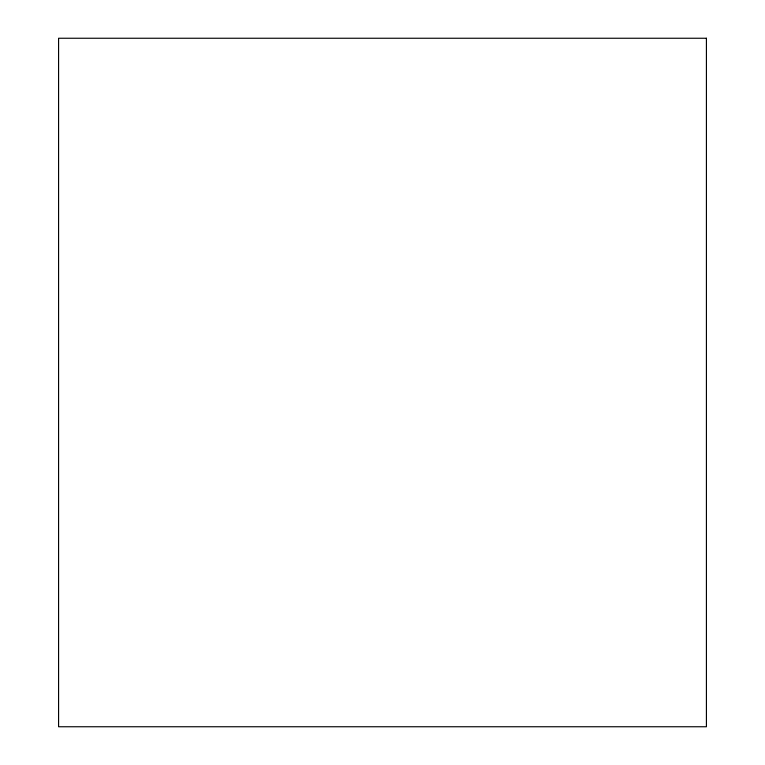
<?xml version="1.0" encoding="UTF-8"?>
<svg xmlns="http://www.w3.org/2000/svg" width="765" height="765" viewBox="0 0 765 765"><rect width="100%" height="100%" fill="white"/><g stroke="black" fill="none" stroke-linecap="round" stroke-linejoin="round"><path stroke-width="1.15" d="M706.42 38.25L58.58 38.25L58.58 726.75L706.42 726.75L706.42 38.25"/></g></svg>
